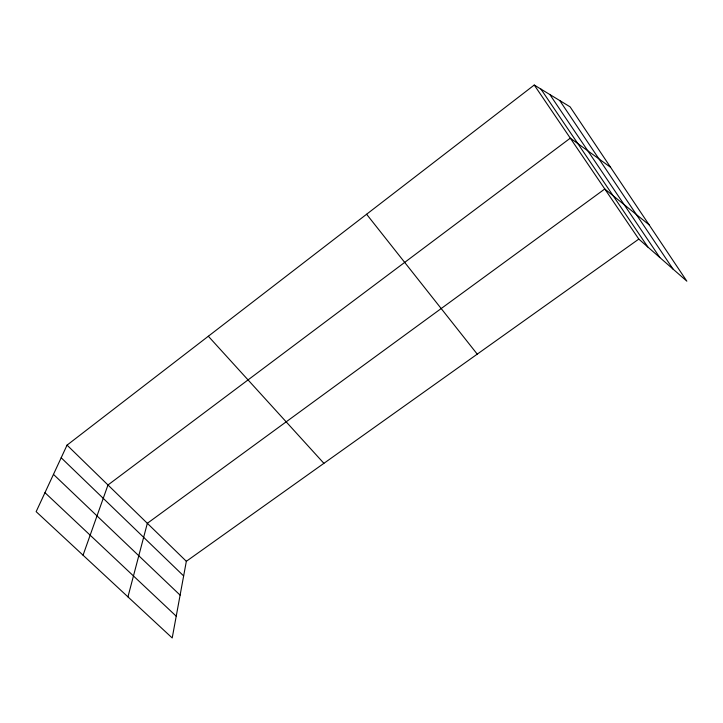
<?xml version="1.0" encoding="UTF-8"?>
<svg xmlns="http://www.w3.org/2000/svg" width="723" height="723" viewBox="0 0 723 723"><rect width="100%" height="100%" fill="white"/><g stroke="black" fill="none" stroke-linecap="round" stroke-linejoin="round"><path stroke-width="1.08" d="M638.798 239.096L186.344 561.292L172.21 637.966L36.15 511.658L67.049 445.133L534.243 85.034L570.076 106.832L686.85 281.175L638.798 239.096L534.243 85.034M127.944 596.873L147.338 523.307L604.79 188.983L649.118 224.835M83.055 555.201L107.98 484.988L570.293 138.156L610.601 167.329M44.971 492.67L176.222 616.195M53.466 474.378L180.108 595.146M61.184 457.758L183.651 575.933M67.049 445.133L186.344 561.292M208.332 336.24L323.904 463.335M366.606 214.252L477.243 354.134M549.841 94.523L659.819 257.505M540.949 89.11L647.853 247.031M559.71 100.524L673.05 269.092"/></g></svg>
